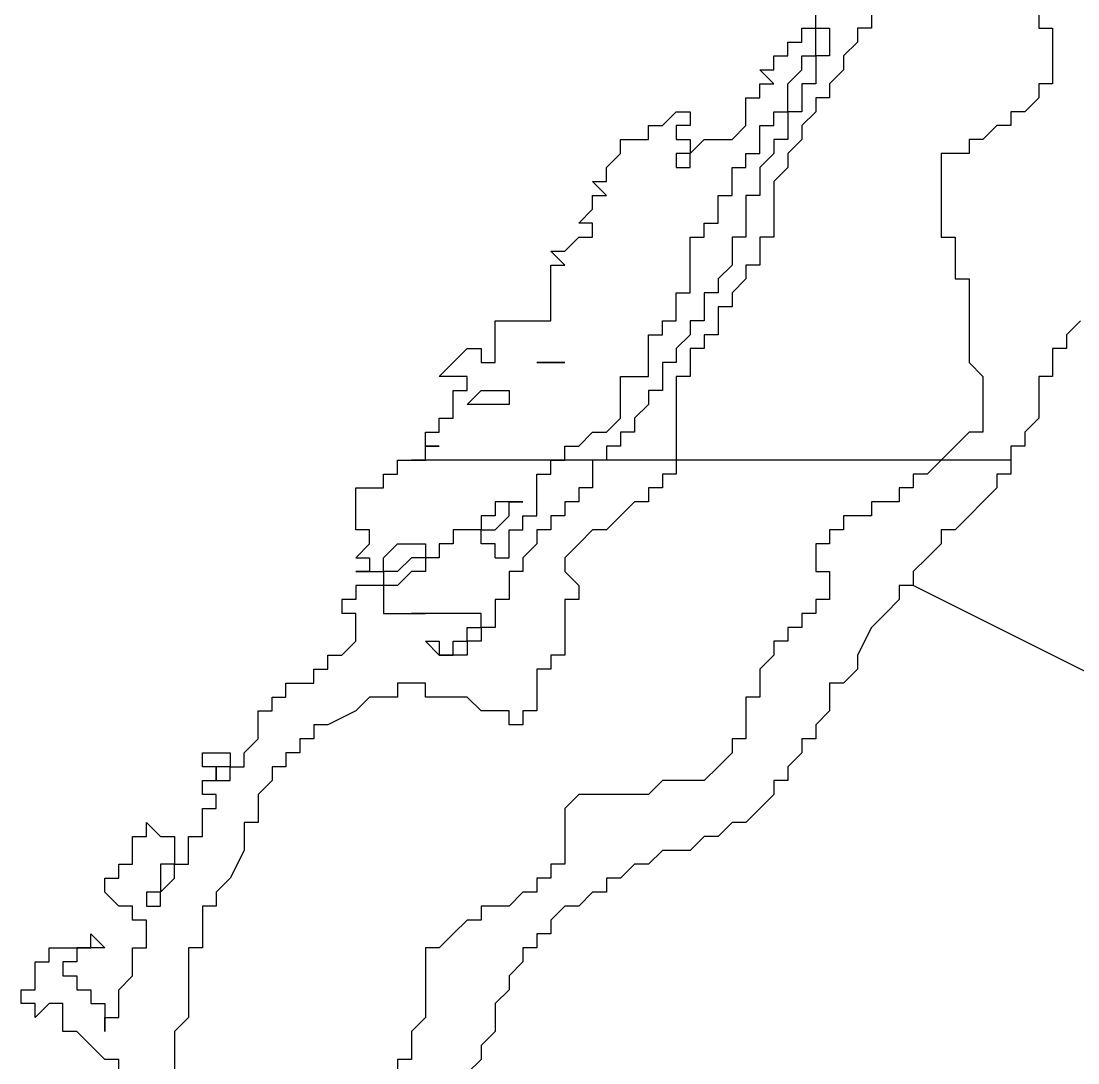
# Model space of a CAD drawing. Extents: x -79.2 to -65.2, y 32.5 to 44.8.
# Drawn here: x -75.68 to -74.922, y 37.567 to 38.315 of the extents above; entities that cross this region are included whole.
import ezdxf

# ---------------------------------------------------------------- set-up
doc = ezdxf.new("R2010")
doc.units = 0

msp = doc.modelspace()

# ---------------------------------------------------------------- linework, layer by layer
at = {"layer": '0FINSTR_G'}
for points in [[(-75.2, 38.25), (-75.2, 38.25), (-75.2, 38.24), (-75.2, 38.24), (-75.2, 38.24), (-75.21, 38.24), (-75.21, 38.24), (-75.21, 38.23), (-75.21, 38.23), (-75.2, 38.23), (-75.2, 38.23), (-75.2, 38.22), (-75.21, 38.22), (-75.21, 38.22), (-75.21, 38.21), (-75.21, 38.21), (-75.2, 38.21), (-75.2, 38.21), (-75.2, 38.21), (-75.2, 38.21), (-75.2, 38.21), (-75.2, 38.22), (-75.2, 38.22), (-75.2, 38.22), (-75.19, 38.23), (-75.19, 38.23), (-75.19, 38.23), (-75.18, 38.23), (-75.18, 38.23), (-75.18, 38.23), (-75.17, 38.23), (-75.17, 38.23), (-75.17, 38.23), (-75.16, 38.24), (-75.16, 38.24), (-75.16, 38.24), (-75.16, 38.25), (-75.16, 38.25), (-75.16, 38.25), (-75.16, 38.25), (-75.16, 38.26), (-75.15, 38.26), (-75.15, 38.26), (-75.15, 38.27), (-75.14, 38.27), (-75.14, 38.27), (-75.15, 38.28), (-75.14, 38.28), (-75.14, 38.28), (-75.14, 38.28), (-75.14, 38.29), (-75.13, 38.29), (-75.13, 38.29), (-75.13, 38.3), (-75.12, 38.3), (-75.12, 38.3), (-75.12, 38.3), (-75.12, 38.31), (-75.12, 38.31), (-75.11, 38.31), (-75.11, 38.31), (-75.11, 38.32)], [(-75.07, 38.32), (-75.07, 38.31), (-75.08, 38.31), (-75.08, 38.3), (-75.08, 38.3), (-75.09, 38.29), (-75.09, 38.29), (-75.09, 38.28), (-75.09, 38.28), (-75.09, 38.28), (-75.1, 38.27), (-75.1, 38.27), (-75.1, 38.27), (-75.1, 38.26), (-75.11, 38.26), (-75.11, 38.25), (-75.11, 38.25), (-75.12, 38.24), (-75.12, 38.23), (-75.12, 38.23), (-75.13, 38.22), (-75.13, 38.22), (-75.13, 38.22), (-75.13, 38.21), (-75.13, 38.21), (-75.14, 38.2), (-75.14, 38.2), (-75.14, 38.19), (-75.14, 38.19), (-75.14, 38.19), (-75.14, 38.18), (-75.14, 38.18), (-75.14, 38.17), (-75.14, 38.17), (-75.14, 38.17), (-75.14, 38.16), (-75.14, 38.16), (-75.15, 38.16), (-75.15, 38.16), (-75.15, 38.15), (-75.15, 38.15), (-75.15, 38.14), (-75.16, 38.14), (-75.16, 38.13), (-75.16, 38.13), (-75.17, 38.12), (-75.17, 38.12), (-75.17, 38.11), (-75.17, 38.11), (-75.18, 38.11), (-75.18, 38.1), (-75.18, 38.1), (-75.18, 38.09), (-75.19, 38.09), (-75.19, 38.09), (-75.19, 38.08), (-75.19, 38.08), (-75.2, 38.08), (-75.2, 38.08), (-75.2, 38.07), (-75.2, 38.07), (-75.2, 38.07), (-75.2, 38.06), (-75.2, 38.06), (-75.21, 38.06), (-75.21, 38.05), (-75.21, 38.05), (-75.21, 38.05), (-75.21, 38.04), (-75.21, 38.03), (-75.21, 38.03), (-75.21, 38.03), (-75.21, 38.02), (-75.21, 38.02), (-75.21, 38.01), (-75.21, 38.01), (-75.21, 38.01), (-75.21, 38), (-75.21, 38)], [(-74.95, 38.32), (-74.95, 38.31), (-74.94, 38.31), (-74.94, 38.31), (-74.94, 38.31), (-74.94, 38.3), (-74.94, 38.3), (-74.94, 38.3), (-74.94, 38.3), (-74.94, 38.29), (-74.94, 38.29), (-74.94, 38.28), (-74.94, 38.28), (-74.94, 38.27), (-74.95, 38.27), (-74.95, 38.27), (-74.95, 38.26), (-74.95, 38.26), (-74.95, 38.26), (-74.96, 38.25), (-74.96, 38.25), (-74.97, 38.25), (-74.97, 38.25), (-74.97, 38.25), (-74.97, 38.24), (-74.98, 38.24), (-74.98, 38.24), (-74.99, 38.23), (-75, 38.23), (-75, 38.22), (-75.01, 38.22), (-75.01, 38.22), (-75.01, 38.22), (-75.02, 38.22), (-75.02, 38.21), (-75.02, 38.21), (-75.02, 38.21), (-75.02, 38.2), (-75.02, 38.2), (-75.02, 38.19), (-75.02, 38.19), (-75.02, 38.19), (-75.02, 38.18), (-75.02, 38.18), (-75.02, 38.18), (-75.02, 38.17), (-75.02, 38.17), (-75.02, 38.17), (-75.02, 38.16), (-75.02, 38.16), (-75.01, 38.16), (-75.01, 38.15), (-75.01, 38.15), (-75.01, 38.14), (-75.01, 38.14), (-75.01, 38.13), (-75, 38.13), (-75, 38.13), (-75, 38.13), (-75, 38.12), (-75, 38.12), (-75, 38.11), (-75, 38.1), (-75, 38.1), (-75, 38.09), (-75, 38.08), (-75, 38.08), (-75, 38.07), (-75, 38.07), (-74.99, 38.06), (-74.99, 38.05), (-74.99, 38.05), (-74.99, 38.04), (-74.99, 38.03), (-74.99, 38.03), (-74.99, 38.03), (-74.99, 38.02), (-75, 38.02), (-75.01, 38.01), (-75.01, 38.01), (-75.01, 38.01), (-75.02, 38), (-75.02, 38)], [(-75.29, 38), (-75.29, 38), (-75.29, 38), (-75.29, 38.01), (-75.29, 38.01), (-75.29, 38.01), (-75.28, 38.01), (-75.28, 38.01), (-75.28, 38.01), (-75.27, 38.02), (-75.27, 38.02), (-75.26, 38.02), (-75.26, 38.02), (-75.26, 38.02), (-75.25, 38.03), (-75.25, 38.03), (-75.25, 38.03), (-75.25, 38.03), (-75.25, 38.04), (-75.25, 38.04), (-75.25, 38.04), (-75.25, 38.04), (-75.25, 38.05), (-75.25, 38.05), (-75.25, 38.05), (-75.25, 38.06), (-75.25, 38.06), (-75.25, 38.06), (-75.24, 38.06), (-75.24, 38.06), (-75.24, 38.06), (-75.23, 38.06), (-75.23, 38.06), (-75.23, 38.06), (-75.23, 38.06), (-75.23, 38.07), (-75.23, 38.07), (-75.23, 38.07), (-75.23, 38.08), (-75.23, 38.08), (-75.23, 38.08), (-75.23, 38.08), (-75.23, 38.09), (-75.23, 38.09), (-75.23, 38.09), (-75.23, 38.09), (-75.22, 38.09), (-75.22, 38.1), (-75.22, 38.1), (-75.21, 38.1), (-75.21, 38.1), (-75.21, 38.1), (-75.21, 38.11), (-75.21, 38.11), (-75.21, 38.11), (-75.21, 38.12), (-75.2, 38.12), (-75.2, 38.12), (-75.2, 38.13), (-75.2, 38.13), (-75.2, 38.13), (-75.2, 38.14), (-75.2, 38.14), (-75.2, 38.14), (-75.2, 38.15), (-75.2, 38.15), (-75.2, 38.15), (-75.2, 38.16), (-75.2, 38.16), (-75.19, 38.16), (-75.19, 38.16), (-75.19, 38.16), (-75.19, 38.17), (-75.18, 38.17), (-75.18, 38.17), (-75.18, 38.17), (-75.18, 38.18), (-75.18, 38.18), (-75.18, 38.18), (-75.18, 38.19), (-75.18, 38.19), (-75.17, 38.19), (-75.17, 38.2), (-75.17, 38.2), (-75.17, 38.2), (-75.17, 38.21), (-75.16, 38.21), (-75.16, 38.21), (-75.16, 38.21), (-75.16, 38.22), (-75.15, 38.22), (-75.15, 38.22), (-75.15, 38.23), (-75.15, 38.23), (-75.15, 38.23), (-75.15, 38.23), (-75.15, 38.24), (-75.15, 38.24), (-75.15, 38.24), (-75.14, 38.24), (-75.14, 38.24), (-75.14, 38.25), (-75.14, 38.25), (-75.14, 38.25), (-75.13, 38.25), (-75.13, 38.26), (-75.13, 38.26), (-75.13, 38.26), (-75.13, 38.26), (-75.13, 38.27), (-75.13, 38.27), (-75.13, 38.27), (-75.12, 38.28), (-75.12, 38.28), (-75.12, 38.28), (-75.12, 38.28), (-75.12, 38.28), (-75.12, 38.29), (-75.11, 38.29), (-75.11, 38.29), (-75.11, 38.3), (-75.11, 38.3), (-75.11, 38.3), (-75.11, 38.3), (-75.11, 38.31), (-75.1, 38.31), (-75.1, 38.31), (-75.1, 38.31), (-75.1, 38.3), (-75.1, 38.3), (-75.1, 38.3), (-75.1, 38.3), (-75.1, 38.29), (-75.1, 38.29), (-75.11, 38.29), (-75.11, 38.29), (-75.11, 38.28), (-75.11, 38.28), (-75.11, 38.28), (-75.11, 38.28), (-75.11, 38.27), (-75.11, 38.27), (-75.12, 38.27), (-75.12, 38.26), (-75.12, 38.26), (-75.12, 38.26), (-75.12, 38.26), (-75.12, 38.25), (-75.12, 38.25), (-75.13, 38.25), (-75.13, 38.25), (-75.13, 38.24), (-75.13, 38.24), (-75.13, 38.24), (-75.13, 38.24), (-75.13, 38.23), (-75.14, 38.23), (-75.14, 38.23), (-75.14, 38.22), (-75.14, 38.22), (-75.14, 38.22), (-75.14, 38.22), (-75.15, 38.21), (-75.15, 38.21), (-75.15, 38.21), (-75.15, 38.2), (-75.15, 38.2), (-75.15, 38.2), (-75.15, 38.2), (-75.15, 38.19), (-75.16, 38.19), (-75.16, 38.19), (-75.16, 38.19), (-75.16, 38.18), (-75.16, 38.18), (-75.16, 38.18), (-75.16, 38.17), (-75.16, 38.17), (-75.16, 38.17), (-75.16, 38.17), (-75.16, 38.16), (-75.17, 38.16), (-75.17, 38.16), (-75.17, 38.15), (-75.17, 38.15), (-75.17, 38.15), (-75.17, 38.14), (-75.17, 38.14), (-75.17, 38.14), (-75.17, 38.14), (-75.18, 38.13), (-75.18, 38.13), (-75.18, 38.13), (-75.18, 38.13), (-75.18, 38.12), (-75.18, 38.12), (-75.18, 38.12), (-75.19, 38.12), (-75.19, 38.11), (-75.19, 38.11), (-75.19, 38.11), (-75.19, 38.1), (-75.2, 38.1), (-75.2, 38.1), (-75.2, 38.09), (-75.2, 38.09), (-75.2, 38.09), (-75.2, 38.09), (-75.21, 38.08), (-75.21, 38.08), (-75.21, 38.08), (-75.21, 38.08), (-75.21, 38.07), (-75.21, 38.07), (-75.21, 38.07), (-75.22, 38.07), (-75.22, 38.06), (-75.22, 38.06), (-75.22, 38.06), (-75.22, 38.05), (-75.23, 38.05), (-75.23, 38.05), (-75.23, 38.04), (-75.23, 38.04), (-75.23, 38.04), (-75.24, 38.03), (-75.24, 38.03), (-75.24, 38.03), (-75.24, 38.03), (-75.24, 38.03), (-75.24, 38.02), (-75.25, 38.02), (-75.25, 38.02), (-75.25, 38.01), (-75.25, 38.01), (-75.25, 38.01), (-75.26, 38.01), (-75.26, 38), (-75.26, 38)], [(-75.3, 38.13), (-75.3, 38.14), (-75.29, 38.14), (-75.29, 38.14), (-75.29, 38.14), (-75.3, 38.15), (-75.29, 38.15), (-75.29, 38.15), (-75.29, 38.15), (-75.28, 38.16), (-75.28, 38.16), (-75.28, 38.16), (-75.28, 38.16), (-75.27, 38.16), (-75.27, 38.16), (-75.27, 38.17), (-75.27, 38.17), (-75.28, 38.17), (-75.27, 38.18), (-75.27, 38.18), (-75.27, 38.18), (-75.27, 38.19), (-75.27, 38.19), (-75.27, 38.19), (-75.26, 38.19), (-75.27, 38.2), (-75.27, 38.2), (-75.27, 38.2), (-75.27, 38.2), (-75.26, 38.2), (-75.26, 38.21), (-75.26, 38.21), (-75.26, 38.21), (-75.26, 38.21), (-75.25, 38.22), (-75.25, 38.22), (-75.25, 38.22), (-75.25, 38.22), (-75.25, 38.22), (-75.25, 38.23), (-75.25, 38.23), (-75.24, 38.23), (-75.24, 38.23), (-75.24, 38.23), (-75.23, 38.23), (-75.23, 38.24), (-75.23, 38.24), (-75.23, 38.24), (-75.23, 38.24), (-75.22, 38.24), (-75.22, 38.24), (-75.22, 38.24), (-75.21, 38.25), (-75.21, 38.25), (-75.21, 38.25), (-75.2, 38.25)], [(-75.4, 38), (-75.39, 38), (-75.39, 38), (-75.39, 38), (-75.39, 38.01), (-75.38, 38.01), (-75.39, 38.01), (-75.39, 38.01), (-75.39, 38.02), (-75.39, 38.02), (-75.38, 38.02), (-75.38, 38.03), (-75.38, 38.03), (-75.38, 38.03), (-75.38, 38.03), (-75.37, 38.03), (-75.37, 38.03), (-75.37, 38.03), (-75.37, 38.03), (-75.37, 38.04), (-75.37, 38.04), (-75.37, 38.04), (-75.37, 38.05), (-75.37, 38.05), (-75.36, 38.05), (-75.36, 38.06), (-75.36, 38.06), (-75.37, 38.06), (-75.37, 38.06), (-75.37, 38.06), (-75.38, 38.06), (-75.37, 38.07), (-75.37, 38.07), (-75.37, 38.07), (-75.37, 38.07), (-75.36, 38.08), (-75.36, 38.08), (-75.36, 38.08), (-75.35, 38.08), (-75.35, 38.08), (-75.35, 38.08), (-75.35, 38.07), (-75.34, 38.07), (-75.34, 38.07), (-75.34, 38.07), (-75.34, 38.07), (-75.34, 38.08), (-75.34, 38.08), (-75.34, 38.08), (-75.34, 38.08), (-75.34, 38.09), (-75.34, 38.09), (-75.34, 38.09), (-75.34, 38.1), (-75.34, 38.1), (-75.34, 38.1), (-75.33, 38.1), (-75.33, 38.1), (-75.33, 38.1), (-75.33, 38.1), (-75.32, 38.1), (-75.32, 38.1), (-75.32, 38.1), (-75.32, 38.1), (-75.31, 38.1), (-75.31, 38.1), (-75.31, 38.1), (-75.31, 38.1), (-75.3, 38.1), (-75.3, 38.1), (-75.3, 38.11), (-75.3, 38.11), (-75.3, 38.11), (-75.3, 38.12), (-75.3, 38.12), (-75.3, 38.12), (-75.3, 38.13), (-75.3, 38.13), (-75.3, 38.13), (-75.3, 38.13)], [(-74.92, 38.1), (-74.93, 38.09), (-74.93, 38.09), (-74.93, 38.08), (-74.94, 38.08), (-74.94, 38.06), (-74.95, 38.06), (-74.95, 38.05), (-74.95, 38.04), (-74.95, 38.03), (-74.96, 38.02), (-74.96, 38.02), (-74.96, 38.01), (-74.97, 38.01), (-74.97, 38), (-74.97, 38)], [(-75.31, 38.07), (-75.31, 38.07), (-75.31, 38.07), (-75.31, 38.07), (-75.3, 38.07), (-75.3, 38.07), (-75.29, 38.07), (-75.29, 38.07), (-75.3, 38.07), (-75.3, 38.07), (-75.31, 38.07)], [(-75.35, 38.04), (-75.35, 38.04), (-75.36, 38.04), (-75.36, 38.04), (-75.36, 38.04), (-75.35, 38.05), (-75.35, 38.05), (-75.34, 38.05), (-75.34, 38.05), (-75.34, 38.05), (-75.34, 38.05), (-75.33, 38.05), (-75.33, 38.05), (-75.33, 38.05), (-75.33, 38.05), (-75.33, 38.04), (-75.33, 38.04), (-75.34, 38.04), (-75.34, 38.04), (-75.34, 38.04), (-75.35, 38.04), (-75.35, 38.04)], [(-75.21, 38), (-75.21, 38), (-75.21, 37.99), (-75.22, 37.99), (-75.22, 37.99), (-75.22, 37.98), (-75.23, 37.98), (-75.23, 37.98), (-75.23, 37.98), (-75.23, 37.97), (-75.24, 37.97), (-75.24, 37.97), (-75.25, 37.96), (-75.25, 37.96), (-75.25, 37.96), (-75.26, 37.95), (-75.27, 37.95), (-75.27, 37.95), (-75.28, 37.94), (-75.28, 37.94), (-75.28, 37.94), (-75.28, 37.94), (-75.29, 37.93), (-75.29, 37.93), (-75.29, 37.92), (-75.29, 37.92), (-75.29, 37.92), (-75.29, 37.92), (-75.28, 37.91), (-75.28, 37.91), (-75.28, 37.91), (-75.28, 37.9), (-75.29, 37.9), (-75.29, 37.9), (-75.29, 37.89), (-75.29, 37.89), (-75.29, 37.89), (-75.29, 37.88), (-75.29, 37.88), (-75.29, 37.88), (-75.29, 37.87), (-75.29, 37.87), (-75.29, 37.87), (-75.29, 37.86), (-75.29, 37.86), (-75.3, 37.86), (-75.3, 37.85), (-75.31, 37.85), (-75.31, 37.84), (-75.31, 37.84), (-75.31, 37.83), (-75.31, 37.83), (-75.31, 37.82), (-75.31, 37.82), (-75.32, 37.82), (-75.32, 37.82), (-75.32, 37.81), (-75.33, 37.81), (-75.33, 37.82), (-75.34, 37.82), (-75.34, 37.82), (-75.34, 37.82), (-75.34, 37.82), (-75.35, 37.82), (-75.35, 37.82), (-75.35, 37.82), (-75.36, 37.83), (-75.36, 37.83), (-75.37, 37.83), (-75.37, 37.83), (-75.37, 37.83), (-75.38, 37.83), (-75.38, 37.83), (-75.38, 37.83), (-75.39, 37.83), (-75.39, 37.84), (-75.39, 37.84), (-75.4, 37.84), (-75.4, 37.84), (-75.41, 37.84), (-75.41, 37.83), (-75.42, 37.83), (-75.42, 37.83), (-75.43, 37.83), (-75.43, 37.83), (-75.44, 37.82), (-75.44, 37.82), (-75.46, 37.81), (-75.46, 37.81), (-75.46, 37.81), (-75.47, 37.81), (-75.47, 37.8), (-75.47, 37.8), (-75.47, 37.8), (-75.48, 37.8), (-75.48, 37.79), (-75.48, 37.79), (-75.49, 37.79), (-75.49, 37.79), (-75.49, 37.79), (-75.49, 37.78), (-75.5, 37.78), (-75.5, 37.78), (-75.5, 37.77), (-75.5, 37.77), (-75.5, 37.77), (-75.51, 37.76), (-75.51, 37.76), (-75.51, 37.75), (-75.51, 37.75), (-75.51, 37.75), (-75.51, 37.74), (-75.52, 37.74), (-75.52, 37.74), (-75.52, 37.73), (-75.52, 37.73), (-75.52, 37.72), (-75.52, 37.72), (-75.53, 37.7), (-75.54, 37.69), (-75.54, 37.69), (-75.54, 37.69)], [(-75.44, 37.93), (-75.43, 37.94), (-75.43, 37.94), (-75.43, 37.95), (-75.43, 37.95), (-75.44, 37.95), (-75.44, 37.95), (-75.44, 37.95), (-75.44, 37.95), (-75.44, 37.96), (-75.44, 37.96), (-75.44, 37.96), (-75.44, 37.97), (-75.44, 37.97), (-75.44, 37.97), (-75.44, 37.98), (-75.44, 37.98), (-75.44, 37.98), (-75.44, 37.98), (-75.43, 37.98), (-75.43, 37.98), (-75.43, 37.98), (-75.42, 37.98), (-75.42, 37.99), (-75.42, 37.99), (-75.42, 37.99), (-75.41, 37.99), (-75.41, 38), (-75.41, 38), (-75.4, 38), (-75.4, 38), (-75.4, 38), (-75.4, 38)], [(-75.02, 38), (-75.02, 38), (-75.03, 37.99), (-75.04, 37.99), (-75.04, 37.98), (-75.05, 37.98), (-75.05, 37.97), (-75.06, 37.97), (-75.07, 37.97), (-75.07, 37.96), (-75.08, 37.96), (-75.08, 37.96), (-75.08, 37.96), (-75.09, 37.96), (-75.09, 37.95), (-75.1, 37.95), (-75.1, 37.95), (-75.1, 37.95), (-75.1, 37.94), (-75.11, 37.94), (-75.11, 37.94), (-75.11, 37.93), (-75.11, 37.93), (-75.11, 37.92), (-75.1, 37.92), (-75.1, 37.92), (-75.1, 37.91), (-75.1, 37.91), (-75.1, 37.91), (-75.1, 37.9), (-75.11, 37.9), (-75.11, 37.89), (-75.11, 37.89), (-75.12, 37.89), (-75.12, 37.88), (-75.13, 37.88), (-75.13, 37.87), (-75.13, 37.87), (-75.14, 37.87), (-75.14, 37.86), (-75.14, 37.86), (-75.15, 37.85), (-75.15, 37.85), (-75.15, 37.84), (-75.15, 37.84), (-75.15, 37.83), (-75.16, 37.83), (-75.16, 37.82), (-75.16, 37.82), (-75.16, 37.81), (-75.16, 37.8), (-75.17, 37.8), (-75.17, 37.79), (-75.17, 37.79), (-75.18, 37.78), (-75.18, 37.78), (-75.18, 37.78), (-75.19, 37.77), (-75.19, 37.77), (-75.2, 37.77), (-75.2, 37.77), (-75.21, 37.77), (-75.21, 37.77), (-75.21, 37.77), (-75.22, 37.77), (-75.22, 37.77), (-75.23, 37.76), (-75.23, 37.76), (-75.24, 37.76), (-75.24, 37.76), (-75.24, 37.76), (-75.25, 37.76), (-75.25, 37.76), (-75.25, 37.76), (-75.26, 37.76), (-75.26, 37.76), (-75.27, 37.76), (-75.27, 37.76), (-75.27, 37.76), (-75.28, 37.76), (-75.28, 37.76), (-75.28, 37.76), (-75.28, 37.76), (-75.29, 37.75), (-75.29, 37.75), (-75.29, 37.75), (-75.29, 37.74), (-75.29, 37.74), (-75.29, 37.74), (-75.29, 37.73), (-75.29, 37.73), (-75.29, 37.72), (-75.29, 37.72), (-75.29, 37.72), (-75.29, 37.71), (-75.3, 37.71), (-75.3, 37.7), (-75.3, 37.7), (-75.31, 37.7), (-75.31, 37.69), (-75.31, 37.69), (-75.31, 37.69), (-75.32, 37.69), (-75.32, 37.69), (-75.32, 37.69), (-75.33, 37.68), (-75.33, 37.68), (-75.34, 37.68), (-75.34, 37.68), (-75.35, 37.68), (-75.35, 37.67), (-75.35, 37.67), (-75.36, 37.67), (-75.36, 37.67), (-75.36, 37.67), (-75.37, 37.66), (-75.37, 37.66), (-75.37, 37.66), (-75.38, 37.65), (-75.39, 37.65), (-75.39, 37.65), (-75.39, 37.64), (-75.39, 37.64), (-75.39, 37.64), (-75.39, 37.63), (-75.39, 37.63), (-75.39, 37.63), (-75.39, 37.62), (-75.39, 37.61), (-75.39, 37.61), (-75.39, 37.6), (-75.39, 37.6), (-75.4, 37.59), (-75.4, 37.59), (-75.4, 37.59), (-75.4, 37.58), (-75.4, 37.58), (-75.4, 37.57), (-75.41, 37.57), (-75.41, 37.56)], [(-75.29, 38), (-75.4, 38)], [(-75.26, 38), (-75.26, 38), (-75.27, 38), (-75.27, 37.99), (-75.27, 37.99), (-75.27, 37.99), (-75.27, 37.98), (-75.28, 37.98), (-75.28, 37.98), (-75.28, 37.98), (-75.28, 37.97), (-75.29, 37.97), (-75.29, 37.97), (-75.29, 37.97), (-75.29, 37.96), (-75.3, 37.96), (-75.3, 37.96), (-75.3, 37.95), (-75.3, 37.95), (-75.3, 37.95), (-75.31, 37.95), (-75.31, 37.94), (-75.31, 37.94), (-75.31, 37.94), (-75.31, 37.94), (-75.32, 37.93), (-75.32, 37.93), (-75.32, 37.93), (-75.32, 37.92), (-75.32, 37.92), (-75.33, 37.92), (-75.33, 37.91), (-75.33, 37.91), (-75.33, 37.91), (-75.33, 37.9), (-75.34, 37.9), (-75.34, 37.9), (-75.34, 37.9), (-75.34, 37.9), (-75.34, 37.89), (-75.34, 37.89), (-75.34, 37.89), (-75.34, 37.88), (-75.35, 37.88), (-75.35, 37.88), (-75.35, 37.88), (-75.35, 37.87), (-75.35, 37.87), (-75.35, 37.87), (-75.35, 37.87), (-75.36, 37.87), (-75.36, 37.86), (-75.36, 37.86), (-75.37, 37.86), (-75.37, 37.86), (-75.37, 37.86), (-75.38, 37.86), (-75.38, 37.86), (-75.39, 37.87)], [(-75.34, 37.93), (-75.33, 37.93), (-75.33, 37.94), (-75.33, 37.94), (-75.33, 37.94), (-75.33, 37.94), (-75.33, 37.95), (-75.32, 37.95), (-75.32, 37.95), (-75.32, 37.95), (-75.32, 37.96), (-75.32, 37.96), (-75.32, 37.96), (-75.31, 37.96), (-75.31, 37.97), (-75.31, 37.97), (-75.31, 37.97), (-75.31, 37.97), (-75.31, 37.98), (-75.31, 37.98), (-75.31, 37.98), (-75.31, 37.98), (-75.31, 37.99), (-75.31, 37.99), (-75.3, 37.99), (-75.3, 37.99), (-75.3, 38), (-75.29, 38), (-75.29, 38)], [(-75.27, 38), (-75.29, 38)], [(-75.26, 38), (-75.27, 38)], [(-75.21, 38), (-75.26, 38)], [(-75.02, 38), (-75.21, 38)], [(-74.97, 38), (-74.97, 38), (-74.97, 37.99), (-74.98, 37.99), (-74.98, 37.98), (-74.98, 37.98), (-74.99, 37.97), (-74.99, 37.97), (-74.99, 37.97), (-75, 37.96), (-75, 37.96), (-75.01, 37.95), (-75.01, 37.95), (-75.02, 37.95), (-75.02, 37.94), (-75.02, 37.94), (-75.03, 37.93), (-75.04, 37.92), (-75.04, 37.91)], [(-74.97, 38), (-75.02, 38)], [(-75.34, 37.93), (-75.34, 37.94), (-75.34, 37.94), (-75.34, 37.94), (-75.35, 37.94), (-75.35, 37.94), (-75.35, 37.94), (-75.35, 37.95), (-75.34, 37.95), (-75.34, 37.95), (-75.34, 37.95), (-75.33, 37.96), (-75.33, 37.96), (-75.33, 37.96), (-75.33, 37.96), (-75.33, 37.97), (-75.33, 37.97), (-75.32, 37.97), (-75.32, 37.97), (-75.33, 37.97), (-75.33, 37.97), (-75.34, 37.97), (-75.34, 37.97), (-75.34, 37.97), (-75.34, 37.97), (-75.34, 37.96), (-75.35, 37.96), (-75.35, 37.96), (-75.35, 37.96), (-75.35, 37.95), (-75.36, 37.95), (-75.36, 37.95), (-75.36, 37.95), (-75.37, 37.95), (-75.37, 37.94), (-75.37, 37.94), (-75.37, 37.94), (-75.38, 37.94), (-75.38, 37.94), (-75.38, 37.93), (-75.39, 37.93), (-75.39, 37.93), (-75.39, 37.92), (-75.39, 37.92), (-75.4, 37.92), (-75.4, 37.92), (-75.4, 37.92), (-75.41, 37.91), (-75.41, 37.91), (-75.41, 37.91), (-75.42, 37.91), (-75.42, 37.9), (-75.42, 37.9), (-75.42, 37.9), (-75.42, 37.89), (-75.42, 37.89), (-75.41, 37.89), (-75.41, 37.89), (-75.41, 37.89), (-75.4, 37.89), (-75.39, 37.89), (-75.4, 37.89)], [(-75.41, 37.92), (-75.42, 37.92), (-75.42, 37.92), (-75.42, 37.93), (-75.42, 37.93), (-75.42, 37.93), (-75.42, 37.93), (-75.42, 37.93), (-75.41, 37.94), (-75.41, 37.94), (-75.41, 37.94), (-75.41, 37.94), (-75.41, 37.94), (-75.4, 37.94), (-75.4, 37.94), (-75.4, 37.94), (-75.39, 37.94), (-75.39, 37.94), (-75.39, 37.93), (-75.39, 37.93), (-75.39, 37.93), (-75.4, 37.93), (-75.4, 37.93), (-75.4, 37.93), (-75.4, 37.93), (-75.41, 37.92), (-75.41, 37.92), (-75.41, 37.92)], [(-75.44, 37.93), (-75.43, 37.93), (-75.43, 37.93), (-75.43, 37.93), (-75.43, 37.93), (-75.43, 37.92), (-75.44, 37.92), (-75.44, 37.92), (-75.43, 37.92), (-75.43, 37.92), (-75.43, 37.92), (-75.42, 37.92), (-75.42, 37.92), (-75.42, 37.91), (-75.42, 37.91), (-75.43, 37.91), (-75.43, 37.91), (-75.43, 37.91), (-75.44, 37.91), (-75.44, 37.91), (-75.44, 37.9), (-75.45, 37.9), (-75.45, 37.9), (-75.45, 37.9), (-75.45, 37.89), (-75.45, 37.89), (-75.45, 37.89)], [(-75.04, 37.91), (-75.04, 37.91), (-75.04, 37.91), (-75.05, 37.91), (-75.05, 37.9), (-75.06, 37.89), (-75.06, 37.89), (-75.07, 37.88), (-75.07, 37.88), (-75.08, 37.86), (-75.08, 37.86), (-75.08, 37.85), (-75.09, 37.84), (-75.1, 37.84), (-75.1, 37.83), (-75.1, 37.82), (-75.1, 37.82), (-75.11, 37.81), (-75.11, 37.81), (-75.11, 37.8), (-75.12, 37.8), (-75.12, 37.79), (-75.12, 37.79), (-75.13, 37.78), (-75.13, 37.78), (-75.13, 37.77), (-75.14, 37.77), (-75.14, 37.76), (-75.15, 37.75), (-75.15, 37.75), (-75.16, 37.74), (-75.17, 37.74), (-75.17, 37.74), (-75.18, 37.73), (-75.18, 37.73), (-75.19, 37.73), (-75.2, 37.72), (-75.2, 37.72), (-75.21, 37.72), (-75.22, 37.72), (-75.23, 37.71), (-75.23, 37.71), (-75.24, 37.71), (-75.25, 37.7), (-75.25, 37.7), (-75.26, 37.7), (-75.26, 37.69), (-75.27, 37.69), (-75.27, 37.69), (-75.28, 37.68), (-75.29, 37.68), (-75.3, 37.67), (-75.3, 37.67), (-75.3, 37.67), (-75.3, 37.66), (-75.31, 37.66), (-75.31, 37.65), (-75.32, 37.65), (-75.32, 37.64), (-75.33, 37.63), (-75.33, 37.62), (-75.33, 37.62), (-75.34, 37.61), (-75.34, 37.6), (-75.34, 37.59), (-75.35, 37.58), (-75.35, 37.58), (-75.35, 37.57), (-75.35, 37.57), (-75.36, 37.56)], [(-74.64, 37.71), (-75.04, 37.91)], [(-75.51, 37.82), (-75.51, 37.82), (-75.5, 37.82), (-75.5, 37.82), (-75.5, 37.82), (-75.5, 37.83), (-75.49, 37.83), (-75.49, 37.83), (-75.49, 37.83), (-75.49, 37.84), (-75.48, 37.84), (-75.48, 37.84), (-75.48, 37.84), (-75.47, 37.84), (-75.47, 37.85), (-75.47, 37.85), (-75.47, 37.85), (-75.47, 37.85), (-75.46, 37.85), (-75.46, 37.86), (-75.46, 37.86), (-75.46, 37.86), (-75.45, 37.86), (-75.45, 37.86), (-75.45, 37.86), (-75.45, 37.86), (-75.44, 37.87), (-75.44, 37.87), (-75.44, 37.87), (-75.44, 37.87), (-75.44, 37.88), (-75.44, 37.88), (-75.44, 37.88), (-75.44, 37.88), (-75.44, 37.89), (-75.45, 37.89), (-75.45, 37.89)], [(-75.39, 37.87), (-75.39, 37.87), (-75.38, 37.87), (-75.38, 37.86), (-75.37, 37.86), (-75.37, 37.87), (-75.37, 37.87), (-75.36, 37.87), (-75.36, 37.87), (-75.36, 37.87), (-75.36, 37.88), (-75.36, 37.88), (-75.36, 37.88), (-75.35, 37.88), (-75.35, 37.89), (-75.35, 37.89), (-75.36, 37.89), (-75.36, 37.89), (-75.36, 37.89), (-75.37, 37.89), (-75.37, 37.89), (-75.37, 37.89), (-75.38, 37.89), (-75.38, 37.89), (-75.39, 37.89), (-75.4, 37.89)], [(-75.61, 37.56), (-75.61, 37.57), (-75.61, 37.57), (-75.61, 37.57), (-75.61, 37.57), (-75.62, 37.57), (-75.62, 37.57), (-75.63, 37.58), (-75.63, 37.58), (-75.63, 37.58), (-75.63, 37.58), (-75.63, 37.58), (-75.64, 37.59), (-75.64, 37.59), (-75.64, 37.59), (-75.65, 37.59), (-75.65, 37.59), (-75.65, 37.6), (-75.65, 37.6), (-75.65, 37.6), (-75.65, 37.61), (-75.65, 37.61), (-75.66, 37.61), (-75.66, 37.61), (-75.66, 37.61), (-75.66, 37.61), (-75.67, 37.6), (-75.67, 37.6), (-75.67, 37.61), (-75.68, 37.61), (-75.68, 37.61), (-75.68, 37.61), (-75.68, 37.61), (-75.68, 37.62), (-75.68, 37.62), (-75.68, 37.62), (-75.68, 37.62), (-75.67, 37.62), (-75.67, 37.63), (-75.67, 37.63), (-75.67, 37.63), (-75.67, 37.63), (-75.67, 37.64), (-75.66, 37.64), (-75.66, 37.64), (-75.66, 37.64), (-75.66, 37.64), (-75.66, 37.65), (-75.65, 37.65), (-75.65, 37.65), (-75.65, 37.65), (-75.64, 37.65), (-75.64, 37.65), (-75.63, 37.65), (-75.63, 37.65), (-75.63, 37.66), (-75.63, 37.66), (-75.62, 37.65), (-75.62, 37.65), (-75.62, 37.65), (-75.62, 37.65), (-75.63, 37.65), (-75.63, 37.65), (-75.64, 37.65), (-75.64, 37.64), (-75.64, 37.64), (-75.64, 37.64), (-75.65, 37.64), (-75.65, 37.63), (-75.65, 37.63), (-75.64, 37.63), (-75.64, 37.62), (-75.64, 37.62), (-75.63, 37.62), (-75.63, 37.62), (-75.63, 37.62), (-75.63, 37.61), (-75.62, 37.61), (-75.62, 37.61), (-75.62, 37.61), (-75.62, 37.6), (-75.62, 37.6), (-75.62, 37.6), (-75.62, 37.59), (-75.62, 37.6), (-75.61, 37.6), (-75.61, 37.6), (-75.61, 37.6), (-75.61, 37.61), (-75.61, 37.61), (-75.61, 37.61), (-75.61, 37.62), (-75.61, 37.62), (-75.61, 37.62), (-75.6, 37.63), (-75.6, 37.63), (-75.6, 37.63), (-75.6, 37.63), (-75.6, 37.64), (-75.6, 37.64), (-75.6, 37.64), (-75.6, 37.65), (-75.6, 37.65), (-75.6, 37.65), (-75.59, 37.65), (-75.59, 37.66), (-75.59, 37.66), (-75.59, 37.66), (-75.59, 37.66), (-75.59, 37.67), (-75.59, 37.67), (-75.6, 37.67), (-75.6, 37.67), (-75.6, 37.67), (-75.6, 37.68), (-75.61, 37.68), (-75.61, 37.68), (-75.61, 37.68), (-75.62, 37.69), (-75.62, 37.69), (-75.62, 37.69), (-75.62, 37.7), (-75.62, 37.7), (-75.61, 37.7), (-75.61, 37.7), (-75.61, 37.7), (-75.61, 37.71), (-75.61, 37.71), (-75.61, 37.71), (-75.6, 37.71), (-75.6, 37.72), (-75.6, 37.72), (-75.6, 37.72), (-75.6, 37.72), (-75.6, 37.73), (-75.59, 37.73), (-75.59, 37.73), (-75.59, 37.73), (-75.59, 37.74), (-75.58, 37.73), (-75.58, 37.73), (-75.58, 37.73), (-75.58, 37.73), (-75.57, 37.73), (-75.57, 37.73), (-75.57, 37.72), (-75.57, 37.72), (-75.57, 37.72), (-75.57, 37.72), (-75.57, 37.71), (-75.58, 37.71), (-75.58, 37.71), (-75.58, 37.71), (-75.58, 37.7), (-75.58, 37.7), (-75.58, 37.7), (-75.58, 37.7), (-75.58, 37.69), (-75.59, 37.69), (-75.59, 37.69), (-75.59, 37.69), (-75.59, 37.68), (-75.59, 37.68), (-75.59, 37.68), (-75.58, 37.68), (-75.58, 37.68), (-75.58, 37.69), (-75.58, 37.69), (-75.57, 37.7), (-75.57, 37.7), (-75.57, 37.7), (-75.57, 37.7), (-75.57, 37.71), (-75.57, 37.71), (-75.57, 37.71), (-75.56, 37.71), (-75.56, 37.72), (-75.56, 37.72), (-75.56, 37.72), (-75.56, 37.72), (-75.56, 37.73), (-75.56, 37.73), (-75.56, 37.73), (-75.55, 37.73), (-75.55, 37.74), (-75.55, 37.74), (-75.55, 37.74), (-75.55, 37.74), (-75.55, 37.75), (-75.55, 37.75), (-75.54, 37.75), (-75.54, 37.75), (-75.54, 37.76), (-75.55, 37.76), (-75.55, 37.76), (-75.55, 37.76), (-75.55, 37.76), (-75.55, 37.77), (-75.54, 37.77), (-75.54, 37.77), (-75.54, 37.77), (-75.54, 37.78), (-75.55, 37.78), (-75.55, 37.78), (-75.55, 37.78), (-75.55, 37.79), (-75.54, 37.79), (-75.54, 37.79), (-75.54, 37.79), (-75.53, 37.79), (-75.53, 37.79), (-75.53, 37.78), (-75.53, 37.78), (-75.54, 37.78), (-75.54, 37.78), (-75.54, 37.77), (-75.54, 37.77), (-75.53, 37.77), (-75.53, 37.77), (-75.53, 37.78), (-75.53, 37.78), (-75.53, 37.78), (-75.52, 37.78), (-75.52, 37.79), (-75.52, 37.79), (-75.52, 37.79), (-75.52, 37.79), (-75.51, 37.8), (-75.51, 37.8), (-75.51, 37.8), (-75.51, 37.8), (-75.51, 37.81), (-75.51, 37.81), (-75.51, 37.81), (-75.51, 37.82)], [(-75.54, 37.69), (-75.54, 37.69), (-75.54, 37.68), (-75.55, 37.68), (-75.55, 37.67), (-75.55, 37.66), (-75.55, 37.66), (-75.55, 37.65), (-75.56, 37.65), (-75.56, 37.64), (-75.56, 37.64), (-75.56, 37.64), (-75.56, 37.63), (-75.56, 37.63), (-75.56, 37.63), (-75.56, 37.62), (-75.56, 37.61), (-75.56, 37.61), (-75.56, 37.6), (-75.56, 37.6), (-75.57, 37.59), (-75.57, 37.59), (-75.57, 37.58), (-75.57, 37.58), (-75.57, 37.58), (-75.57, 37.58), (-75.57, 37.57), (-75.57, 37.57), (-75.57, 37.56)]]:
    msp.add_lwpolyline(points, dxfattribs=at)

doc.saveas('drawing.dxf')
